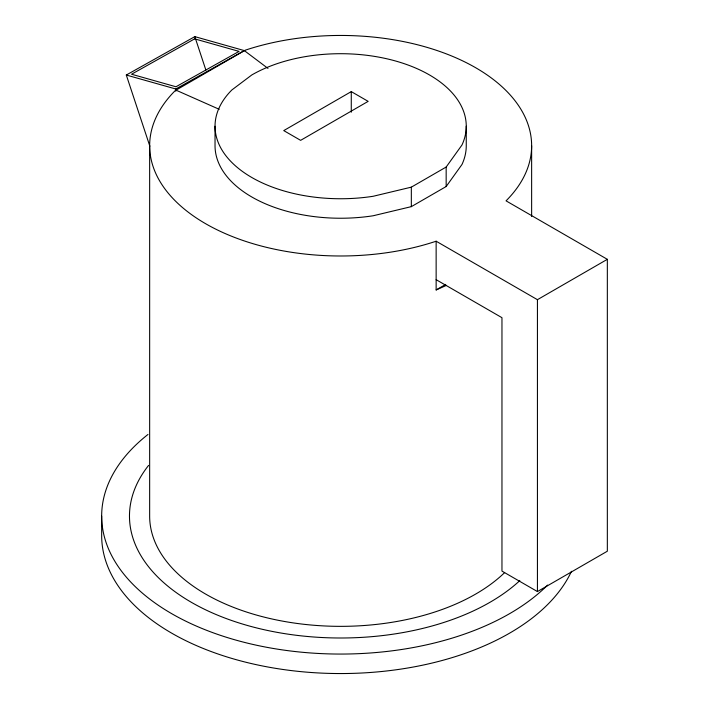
<?xml version="1.0" encoding="UTF-8"?>
<svg xmlns="http://www.w3.org/2000/svg" width="709" height="709" viewBox="0 0 709 709"><rect width="100%" height="100%" fill="white"/><g stroke="black" fill="none" stroke-linecap="round" stroke-linejoin="round"><path stroke-width="1.06" d="M446.165 167.04L461.976 144.99A125.617 72.522 0 0 0 403.456 63.42A125.617 72.522 0 0 0 251.819 74.941L231.861 89.963A125.617 72.522 0 0 0 240.989 170.373A125.617 72.522 0 0 0 373.156 196.278L411.335 187.149L446.165 167.04L446.165 186.529L411.335 206.638L373.156 215.766A125.617 72.522 0 0 1 215.031 145.717L215.031 126.22M446.165 186.529L461.976 164.488A125.617 72.522 0 0 0 466.256 145.717L466.256 126.22M607.338 259.326L506.049 200.851A190.987 110.267 0 0 0 475.695 67.745A190.987 110.267 0 0 0 245.154 50.224L175.247 90.584A190.987 110.267 0 0 0 205.592 223.69A190.987 110.267 0 0 0 436.141 241.211L537.431 299.685L607.338 259.326L607.338 551.212L537.431 591.572L501.963 571.091L501.963 317.685L436.141 279.683M351.274 91.612L283.751 130.598L300.634 140.347L368.157 101.36L351.274 91.612L351.274 112.19M436.141 241.211L436.141 289.946L445.713 284.415M149.838 146.169L126.299 75.03L194.815 36.629L244.313 50.596L267.984 68.41M244.313 50.596L175.805 88.997L126.299 75.03M436.141 289.946L446.032 285.559M219.241 109.31L175.885 90.096L175.805 88.997L175.805 91.204M194.815 36.629L205.894 70.102M537.431 299.685L537.431 591.572M531.635 145.717L531.635 216.475M411.335 187.149L411.335 206.638M149.652 145.717L149.652 516.081A190.987 110.267 0 0 0 289.848 622.378A190.987 110.267 0 0 0 504.613 572.624M101.662 516.081L101.662 535.579A238.977 137.971 0 0 0 309.452 672.371A238.977 137.971 0 0 0 571.481 571.286M519.812 580.618A211.176 121.921 0 0 1 240.67 623.468A211.176 121.921 0 0 1 148.571 465.414M547.614 585.067A238.977 137.971 0 0 1 210.015 631.622A238.977 137.971 0 0 1 147.977 434.457M194.647 38.862L131.546 74.232L175.965 86.764L239.066 51.394L194.647 38.862"/></g></svg>
